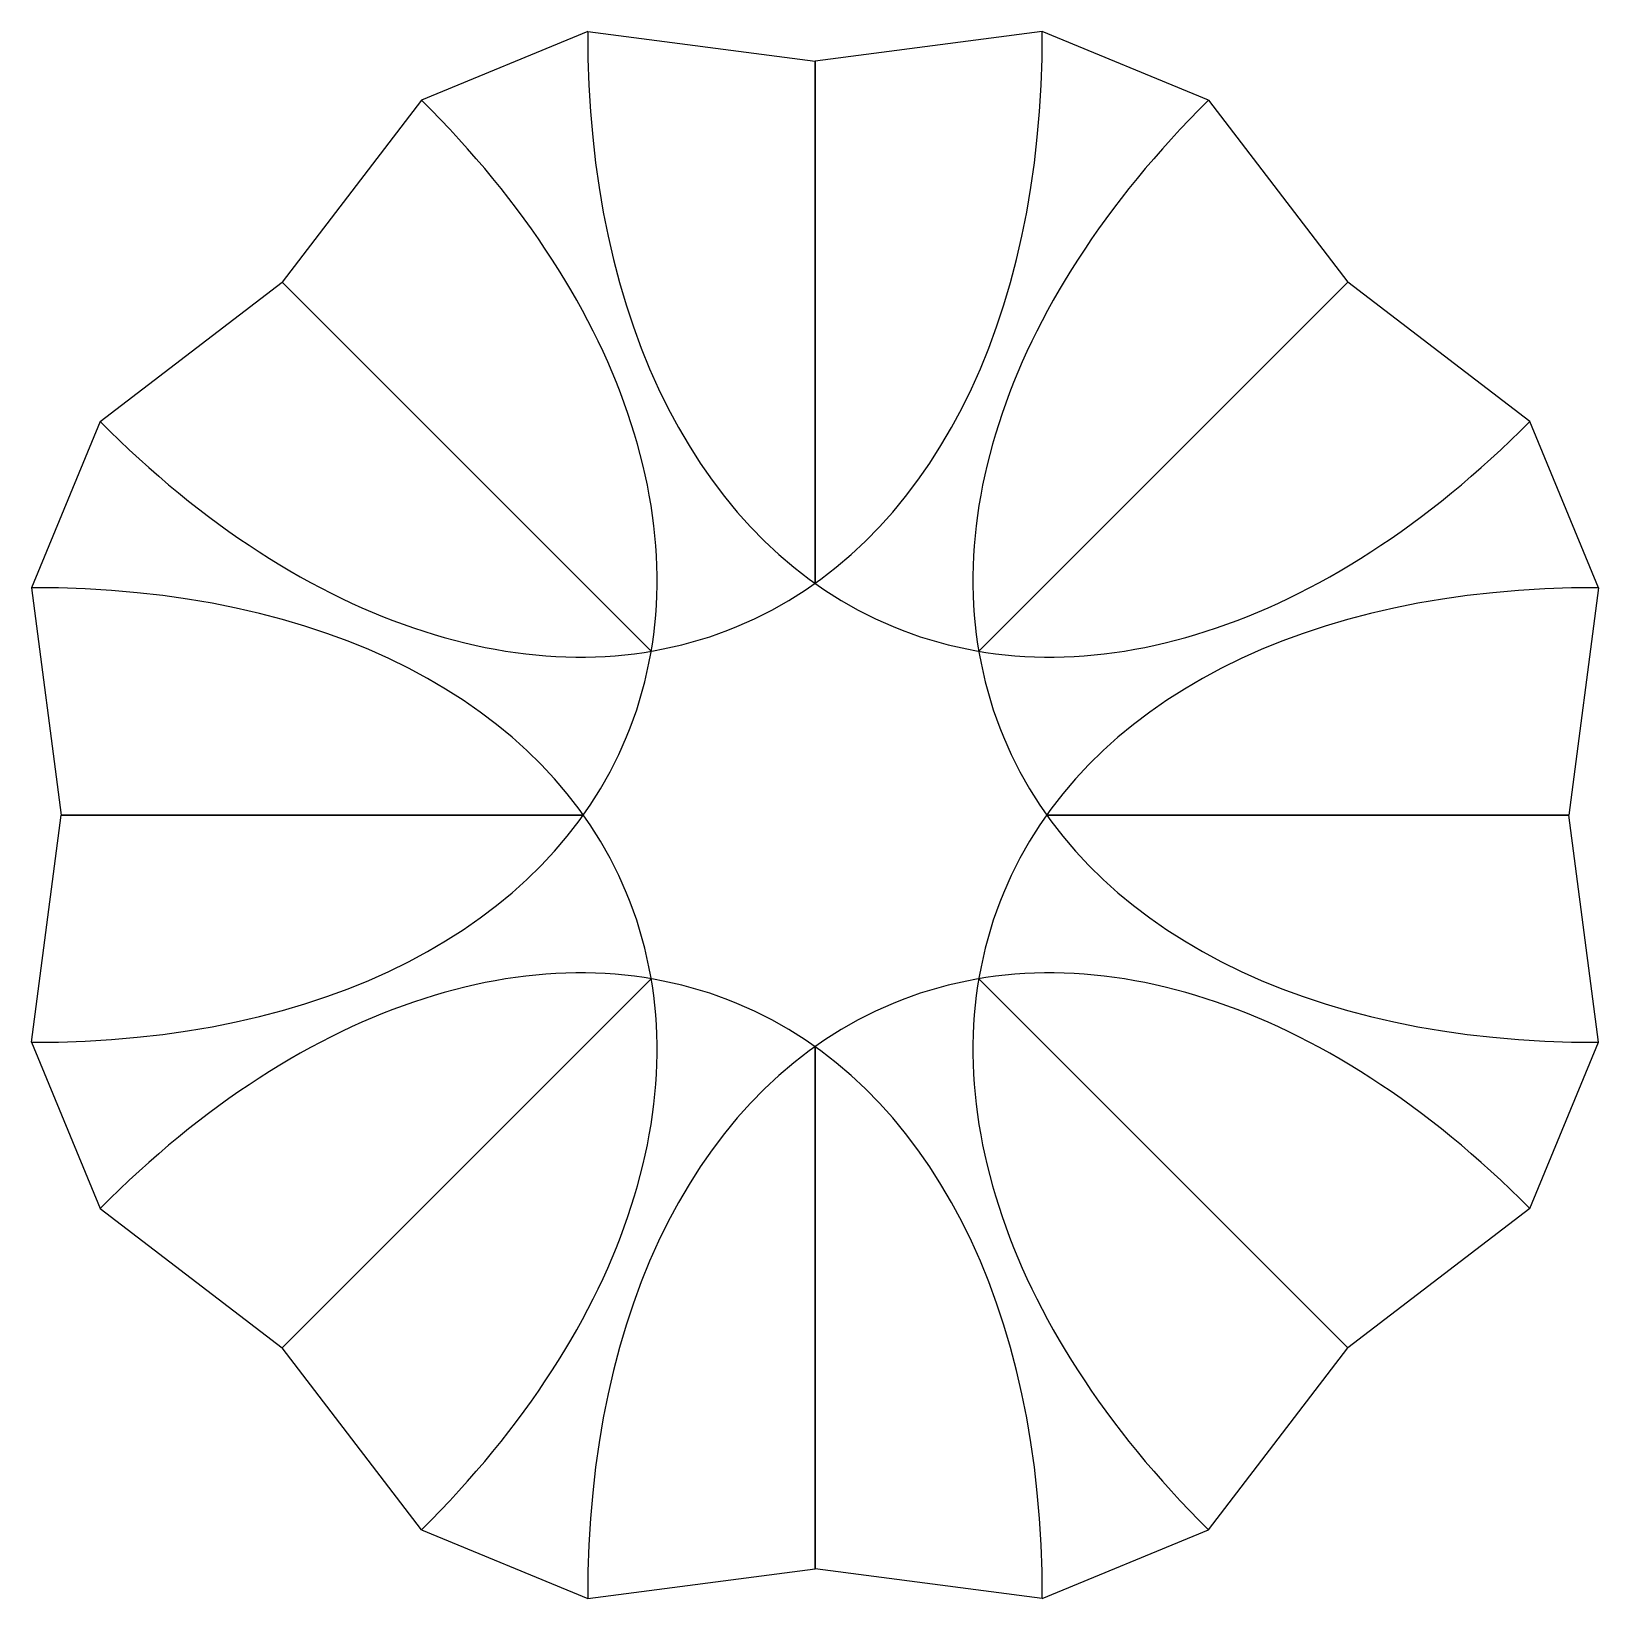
# Model space of a CAD drawing. Header units: millimetres. Extents: x -296 to 296, y -296 to 296.
import ezdxf

# ---------------------------------------------------------------- set-up
doc = ezdxf.new("R2010")
doc.units = ezdxf.units.MM
doc.layers.get('0').update_dxf_attribs({"linetype": 'CONTINUOUS'})

msp = doc.modelspace()

# ---------------------------------------------------------------- linework, layer by layer
for p, q in [((-85.81, 295.94), (-148.58, 269.94)), ((-85.81, 295.94), (0, 284.64)), ((85.81, 295.94), (0, 284.64)), ((148.58, 269.94), (85.81, 295.94)), ((0, 87.5), (0, 284.64)), ((0, 284.64), (0, 87.5)), ((-148.58, 269.94), (-201.27, 201.27)), ((148.58, 269.94), (201.27, 201.27)), ((-269.94, 148.58), (-201.27, 201.27)), ((-61.87, 61.87), (-201.27, 201.27)), ((-201.27, 201.27), (-61.87, 61.87)), ((61.87, 61.87), (201.27, 201.27)), ((201.27, 201.27), (61.87, 61.87)), ((269.94, 148.58), (201.27, 201.27)), ((-269.94, 148.58), (-295.94, 85.81)), ((295.94, 85.81), (269.94, 148.58)), ((-295.94, 85.81), (-284.64, 0)), ((295.94, 85.81), (284.64, 0)), ((-295.94, -85.81), (-284.64, 0)), ((-87.5, 0), (-284.64, 0)), ((-284.64, 0), (-87.5, 0)), ((87.5, 0), (284.64, 0)), ((284.64, 0), (87.5, 0)), ((295.94, -85.81), (284.64, 0)), ((-201.27, -201.27), (-61.87, -61.87)), ((-61.87, -61.87), (-201.27, -201.27)), ((61.87, -61.87), (201.27, -201.27)), ((201.27, -201.27), (61.87, -61.87)), ((-295.94, -85.81), (-269.94, -148.58)), ((0, -87.5), (0, -284.64)), ((0, -284.64), (0, -87.5)), ((269.94, -148.58), (295.94, -85.81)), ((-269.94, -148.58), (-201.27, -201.27)), ((269.94, -148.58), (201.27, -201.27)), ((-148.58, -269.94), (-201.27, -201.27)), ((148.58, -269.94), (201.27, -201.27)), ((-148.58, -269.94), (-85.81, -295.94)), ((85.81, -295.94), (148.58, -269.94)), ((-85.81, -295.94), (0, -284.64)), ((85.81, -295.94), (0, -284.64))]:
    msp.add_line(p, q)
for centre, major_axis in [((-163.42, 394.52), (133.94, -323.36)), ((163.42, 394.52), (-133.94, -323.36)), ((-394.52, 163.42), (323.36, -133.94)), ((394.52, 163.42), (-323.36, -133.94)), ((-394.52, -163.42), (323.36, 133.94)), ((394.52, -163.42), (-323.36, 133.94)), ((-163.42, -394.52), (133.94, 323.36)), ((163.42, -394.52), (-133.94, 323.36))]:
    msp.add_ellipse(centre, major_axis=major_axis, ratio=0.65, start_param=-1.008975, end_param=1.008975)

doc.saveas('drawing.dxf')
